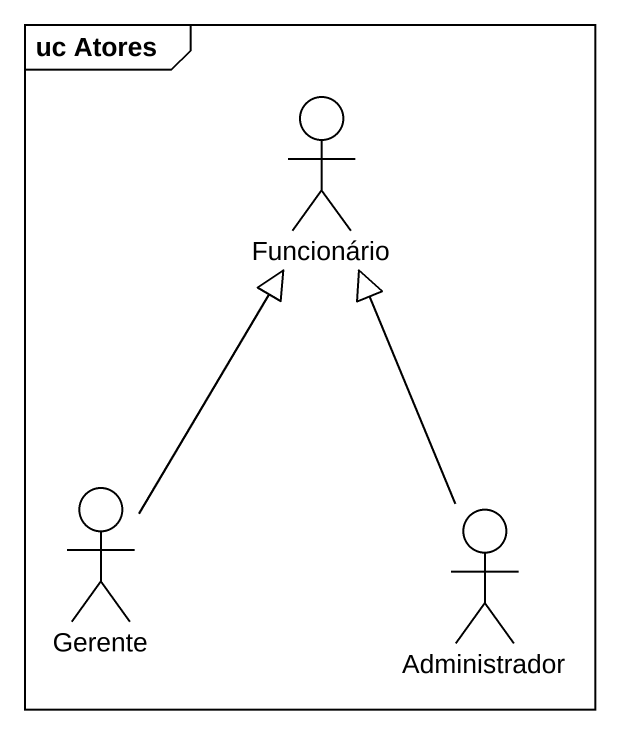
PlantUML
@startuml
mainframe uc Atores
actor Funcionário
actor Gerente
actor Administrador
Gerente -up-|> Funcionário
Administrador -up-|> Funcionário
@enduml
